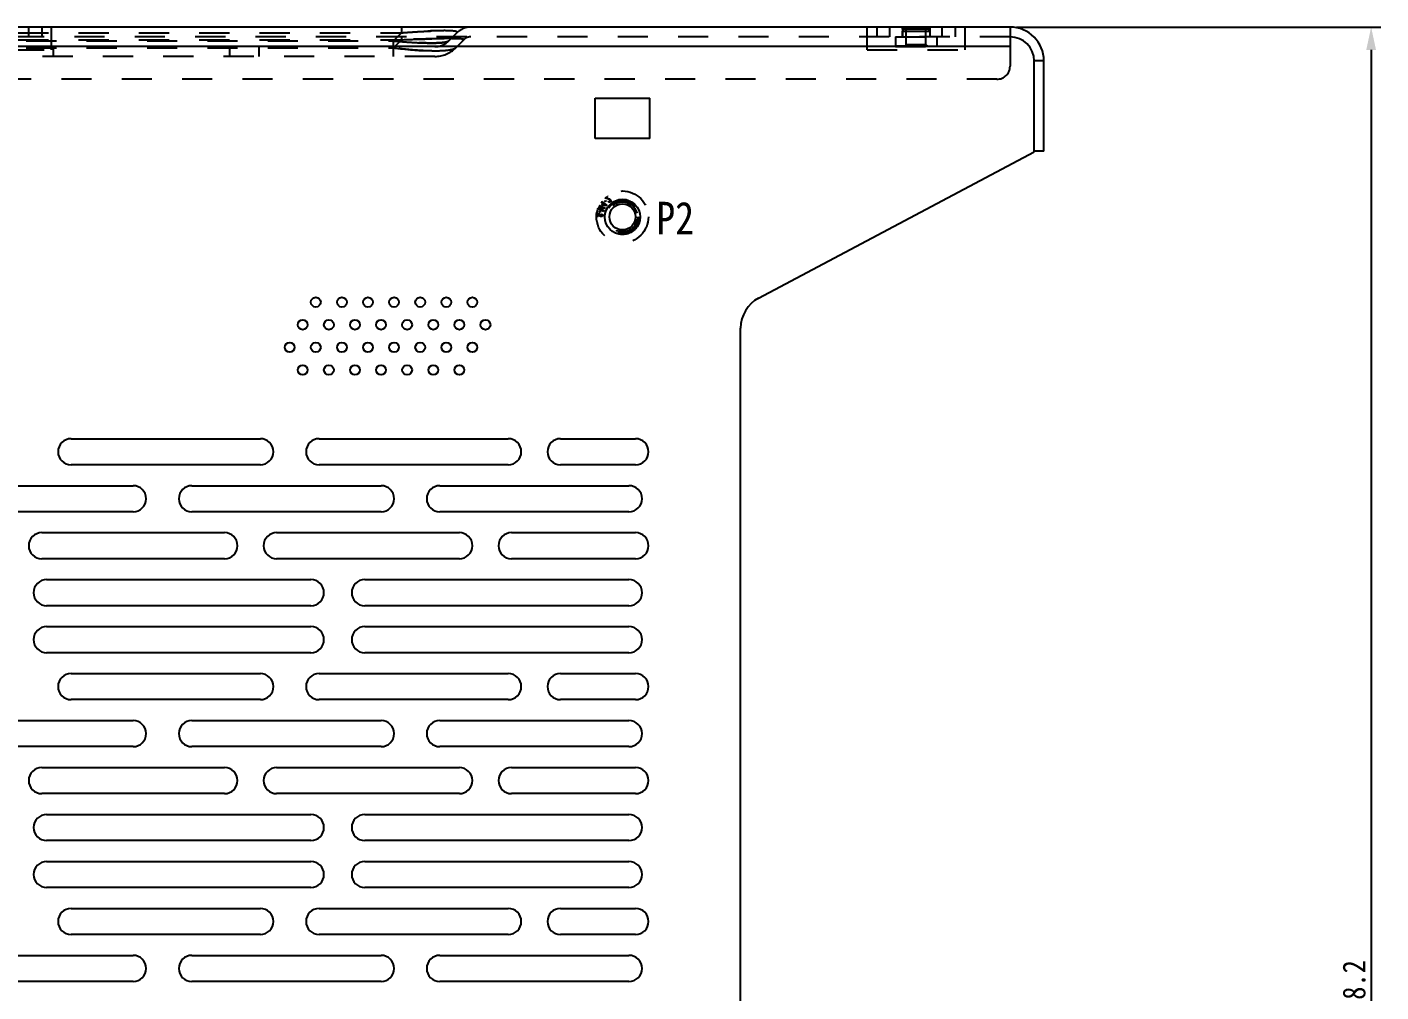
# Model space of a CAD drawing. Header units: millimetres. Extents: x -177 to 18421, y -5017 to 3255.
# Drawn here: x 14487.8 to 14695.2, y 1863.8 to 2011.7 of the extents above; entities that cross this region are included whole.
import ezdxf

# ---------------------------------------------------------------- set-up
doc = ezdxf.new("R2010")
doc.units = ezdxf.units.MM
doc.header["$LTSCALE"] = 46.255
doc.header["$PDMODE"] = 3
doc.header["$PDSIZE"] = 8
doc.linetypes.add('HIDDEN', pattern=[0.2, 0.1, -0.1])
doc.layers.get('0').update_dxf_attribs({"linetype": 'CONTINUOUS'})
doc.layers.get('Defpoints').update_dxf_attribs({"linetype": 'CONTINUOUS'})
for name, color, linetype in [('02___PRT_ALL_AXES', 7, 'CONTINUOUS'), ('03___PRT_ALL_CURVES', 7, 'CONTINUOUS'), ('DEFAULT_2', 8, 'HIDDEN')]:
    doc.layers.add(name, color=color, linetype=linetype)
doc.styles.get("Standard").update_dxf_attribs({"font": 'txt', "width": 0.85})
doc.dimstyles.new('DIMSTYLE_1', dxfattribs={"dimtxt": 3.5, "dimasz": 3.5, "dimexe": 1.5, "dimexo": 1, "dimgap": 0.875, "dimtad": 1, "dimdsep": 46, "dimtxsty": 'Standard', "dimblk": '_FILLED', "dimcen": 0.09, "dimadec": 0, "dimazin": 0, "dimtp": 0.01, "dimtm": 0.01, "dimtfac": 1, "dimtofl": 0, "dimtmove": 0, "dimatfit": 3, "dimldrblk": '_FILLED', "dimfxl": 0, "dimtolj": 1, "dimarcsym": 0})

# ---------------------------------------------------------------- blocks, each defined once
blk = doc.blocks.new('_FILLED')
at = {"color": 0, "linetype": 'ByBlock'}
blk.add_solid([(0, 0), (-1, 0.214), (-1, -0.214)], dxfattribs=at)
blk = doc.blocks.new('*D182')
at = {"color": 0, "linetype": 'Continuous', "lineweight": -2, "transparency": 16777216}
for p, q in [((14639.41, 2011.65), (14695.25, 2011.65)), ((14693.75, 2008.15), (14693.75, 1716.95)), ((14639.41, 1713.45), (14695.25, 1713.45))]:
    blk.add_line(p, q, dxfattribs=at)
at = {"layer": 'Defpoints', "color": 0, "linetype": 'Continuous', "transparency": 16777216}
for p in [(14638.41, 2011.65), (14638.41, 1713.45), (14693.75, 1713.45)]:
    blk.add_point(p, dxfattribs=at)
at = {"color": 0, "linetype": 'Continuous', "lineweight": -2, "transparency": 16777216, "xscale": 3.5, "yscale": 3.5, "zscale": 3.5}
for p, rotation in [((14693.75, 2011.65), 90), ((14693.75, 1713.45), 270)]:
    blk.add_blockref('_FILLED', p, dxfattribs=dict(at, rotation=rotation))
at = {"color": 0, "linetype": 'Continuous', "transparency": 16777216, "insert": (14689.37, 1862.55), "char_height": 3.5, "width": 25.5, "attachment_point": 2, "rotation": 90}
blk.add_mtext('\\A1;*298.2', dxfattribs=at)

msp = doc.modelspace()

# ---------------------------------------------------------------- linework, layer by layer
at = {"color": 3, "linetype": 'Continuous'}
for p, q in [((14638.408, 2011.653), (14189.608, 2011.653)), ((14638.408, 2011.433), (14638.408, 2008.653)), ((14638.408, 2008.653), (14189.608, 2008.653)), ((14642.108, 1992.554), (14642.108, 2006.453)), ((14643.608, 1992.654), (14643.608, 2006.453)), ((14574.808, 1994.553), (14574.808, 2000.753)), ((14574.808, 2000.753), (14583.208, 2000.753)), ((14583.208, 1994.553), (14583.208, 2000.753)), ((14583.208, 1994.553), (14574.808, 1994.553)), ((14599.867, 1970.094), (14642.108, 1992.554)), ((14597.108, 1759.603), (14597.108, 1965.503)), ((14494.508, 1948.553), (14523.508, 1948.553)), ((14532.508, 1948.553), (14561.508, 1948.553)), ((14569.508, 1948.553), (14581.008, 1948.553)), ((14523.508, 1944.553), (14494.508, 1944.553)), ((14561.508, 1944.553), (14532.508, 1944.553)), ((14581.008, 1944.553), (14569.508, 1944.553)), ((14475.008, 1941.353), (14504.008, 1941.353)), ((14513.008, 1941.353), (14542.008, 1941.353)), ((14551.008, 1941.353), (14580.008, 1941.353)), ((14504.008, 1937.353), (14475.008, 1937.353)), ((14542.008, 1937.353), (14513.008, 1937.353)), ((14580.008, 1937.353), (14551.008, 1937.353)), ((14490.008, 1934.153), (14518.008, 1934.153)), ((14526.008, 1934.153), (14554.008, 1934.153)), ((14562.008, 1934.153), (14581.008, 1934.153)), ((14518.008, 1930.153), (14490.008, 1930.153)), ((14554.008, 1930.153), (14526.008, 1930.153)), ((14581.008, 1930.153), (14562.008, 1930.153)), ((14490.758, 1926.953), (14531.258, 1926.953)), ((14539.508, 1926.953), (14580.008, 1926.953)), ((14531.258, 1922.953), (14490.758, 1922.953)), ((14580.008, 1922.953), (14539.508, 1922.953)), ((14490.758, 1919.753), (14531.258, 1919.753)), ((14539.508, 1919.753), (14580.008, 1919.753)), ((14531.258, 1915.753), (14490.758, 1915.753)), ((14580.008, 1915.753), (14539.508, 1915.753)), ((14494.508, 1912.553), (14523.508, 1912.553)), ((14532.508, 1912.553), (14561.508, 1912.553)), ((14569.508, 1912.553), (14581.008, 1912.553)), ((14523.508, 1908.553), (14494.508, 1908.553)), ((14561.508, 1908.553), (14532.508, 1908.553)), ((14581.008, 1908.553), (14569.508, 1908.553)), ((14475.008, 1905.353), (14504.008, 1905.353)), ((14513.008, 1905.353), (14542.008, 1905.353)), ((14551.008, 1905.353), (14580.008, 1905.353)), ((14504.008, 1901.353), (14475.008, 1901.353)), ((14542.008, 1901.353), (14513.008, 1901.353)), ((14580.008, 1901.353), (14551.008, 1901.353)), ((14490.008, 1898.153), (14518.008, 1898.153)), ((14526.008, 1898.153), (14554.008, 1898.153)), ((14562.008, 1898.153), (14581.008, 1898.153)), ((14518.008, 1894.153), (14490.008, 1894.153)), ((14554.008, 1894.153), (14526.008, 1894.153)), ((14581.008, 1894.153), (14562.008, 1894.153)), ((14490.758, 1890.953), (14531.258, 1890.953)), ((14539.508, 1890.953), (14580.008, 1890.953)), ((14531.258, 1886.953), (14490.758, 1886.953)), ((14580.008, 1886.953), (14539.508, 1886.953)), ((14490.758, 1883.753), (14531.258, 1883.753)), ((14539.508, 1883.753), (14580.008, 1883.753)), ((14531.258, 1879.753), (14490.758, 1879.753)), ((14580.008, 1879.753), (14539.508, 1879.753)), ((14494.508, 1876.553), (14523.508, 1876.553)), ((14532.508, 1876.553), (14561.508, 1876.553)), ((14569.508, 1876.553), (14581.008, 1876.553)), ((14523.508, 1872.553), (14494.508, 1872.553)), ((14561.508, 1872.553), (14532.508, 1872.553)), ((14581.008, 1872.553), (14569.508, 1872.553)), ((14475.008, 1869.353), (14504.008, 1869.353)), ((14513.008, 1869.353), (14542.008, 1869.353)), ((14551.008, 1869.353), (14580.008, 1869.353)), ((14504.008, 1865.353), (14475.008, 1865.353)), ((14542.008, 1865.353), (14513.008, 1865.353)), ((14580.008, 1865.353), (14551.008, 1865.353))]:
    msp.add_line(p, q, dxfattribs=at)
at = {"color": 7, "linetype": 'Continuous'}
for p, q in [((14638.408, 2011.653), (14638.408, 2011.433)), ((14643.608, 2006.453), (14642.108, 2006.453)), ((14643.608, 1992.654), (14642.108, 1992.654))]:
    msp.add_line(p, q, dxfattribs=at)
at = {"color": 3, "linetype": 'Continuous'}
msp.add_circle((14579.008, 1982.553), 2.7, dxfattribs=at)
for centre, radius, start, end in [((14638.408, 2006.453), 5.2, 0, 90), ((14638.408, 2006.453), 3.7, 0, 90), ((14602.308, 1965.503), 5.2, 118, 180), ((14494.508, 1946.553), 2, 90, 270), ((14523.508, 1946.553), 2, 270, 90), ((14532.508, 1946.553), 2, 90, 270), ((14561.508, 1946.553), 2, 270, 90), ((14569.508, 1946.553), 2, 90, 270), ((14581.008, 1946.553), 2, 270, 90), ((14504.008, 1939.353), 2, 270, 90), ((14513.008, 1939.353), 2, 90, 270), ((14542.008, 1939.353), 2, 270, 90), ((14551.008, 1939.353), 2, 90, 270), ((14580.008, 1939.353), 2, 270, 90), ((14490.008, 1932.153), 2, 90, 270), ((14518.008, 1932.153), 2, 270, 90), ((14526.008, 1932.153), 2, 90, 270), ((14554.008, 1932.153), 2, 270, 90), ((14562.008, 1932.153), 2, 90, 270), ((14581.008, 1932.153), 2, 270, 90), ((14490.758, 1924.953), 2, 90, 270), ((14531.258, 1924.953), 2, 270, 90), ((14539.508, 1924.953), 2, 90, 270), ((14580.008, 1924.953), 2, 270, 90), ((14490.758, 1917.753), 2, 90, 270), ((14531.258, 1917.753), 2, 270, 90), ((14539.508, 1917.753), 2, 90, 270), ((14580.008, 1917.753), 2, 270, 90), ((14494.508, 1910.553), 2, 90, 270), ((14523.508, 1910.553), 2, 270, 90), ((14532.508, 1910.553), 2, 90, 270), ((14561.508, 1910.553), 2, 270, 90), ((14569.508, 1910.553), 2, 90, 270), ((14581.008, 1910.553), 2, 270, 90), ((14504.008, 1903.353), 2, 270, 90), ((14513.008, 1903.353), 2, 90, 270), ((14542.008, 1903.353), 2, 270, 90), ((14551.008, 1903.353), 2, 90, 270), ((14580.008, 1903.353), 2, 270, 90), ((14490.008, 1896.153), 2, 90, 270), ((14518.008, 1896.153), 2, 270, 90), ((14526.008, 1896.153), 2, 90, 270), ((14554.008, 1896.153), 2, 270, 90), ((14562.008, 1896.153), 2, 90, 270), ((14581.008, 1896.153), 2, 270, 90), ((14490.758, 1888.953), 2, 90, 270), ((14531.258, 1888.953), 2, 270, 90), ((14539.508, 1888.953), 2, 90, 270), ((14580.008, 1888.953), 2, 270, 90), ((14490.758, 1881.753), 2, 90, 270), ((14531.258, 1881.753), 2, 270, 90), ((14539.508, 1881.753), 2, 90, 270), ((14580.008, 1881.753), 2, 270, 90), ((14494.508, 1874.553), 2, 90, 270), ((14523.508, 1874.553), 2, 270, 90), ((14532.508, 1874.553), 2, 90, 270), ((14561.508, 1874.553), 2, 270, 90), ((14569.508, 1874.553), 2, 90, 270), ((14581.008, 1874.553), 2, 270, 90), ((14504.008, 1867.353), 2, 270, 90), ((14513.008, 1867.353), 2, 90, 270), ((14542.008, 1867.353), 2, 270, 90), ((14551.008, 1867.353), 2, 90, 270), ((14580.008, 1867.353), 2, 270, 90)]:
    msp.add_arc(centre, radius, start, end, dxfattribs=at)
at = {"layer": '02___PRT_ALL_AXES', "color": 8, "linetype": 'HIDDEN'}
for p, q in [((14621.898, 2011.523), (14626.118, 2011.523)), ((14621.898, 2011.523), (14621.898, 2011.393)), ((14621.898, 2011.393), (14626.118, 2011.393)), ((14621.898, 2011.393), (14622.098, 2011.003)), ((14621.898, 2011.003), (14626.118, 2011.003)), ((14621.898, 2011.003), (14621.898, 2010.153)), ((14626.108, 2011.653), (14621.908, 2011.653)), ((14621.908, 2011.653), (14621.908, 2010.153)), ((14622.508, 2008.953), (14622.508, 2011.523)), ((14625.508, 2008.953), (14625.508, 2011.523)), ((14626.118, 2011.393), (14625.918, 2011.003)), ((14626.108, 2011.653), (14626.108, 2010.153)), ((14626.118, 2011.523), (14626.118, 2011.393)), ((14626.118, 2011.003), (14626.118, 2010.153)), ((14620.833, 2010.153), (14627.183, 2010.153)), ((14620.833, 2010.153), (14620.833, 2008.653)), ((14620.833, 2008.653), (14627.183, 2008.653)), ((14627.183, 2010.153), (14627.183, 2008.653))]:
    msp.add_line(p, q, dxfattribs=at)
for radius in [3.975, 2.69, 2.49]:
    msp.add_circle((14579.008, 1982.553), radius, dxfattribs=at)
at = {"layer": '02___PRT_ALL_AXES', "color": 7, "linetype": 'Continuous'}
msp.add_circle((14579.008, 1982.553), 2, dxfattribs=at)
at = {"layer": '02___PRT_ALL_AXES', "color": 3, "linetype": 'Continuous'}
for centre in [(14532.008, 1969.481), (14536.008, 1969.481), (14540.008, 1969.481), (14544.008, 1969.481), (14548.008, 1969.481), (14552.008, 1969.481), (14556.008, 1969.481), (14530.008, 1966.017), (14534.008, 1966.017), (14538.008, 1966.017), (14542.008, 1966.017), (14546.008, 1966.017), (14550.008, 1966.017), (14554.008, 1966.017), (14558.008, 1966.017), (14528.008, 1962.553), (14532.008, 1962.553), (14536.008, 1962.553), (14540.008, 1962.553), (14544.008, 1962.553), (14548.008, 1962.553), (14552.008, 1962.553), (14556.008, 1962.553), (14530.008, 1959.089), (14534.008, 1959.089), (14538.008, 1959.089), (14542.008, 1959.089), (14546.008, 1959.089), (14550.008, 1959.089), (14554.008, 1959.089)]:
    msp.add_circle(centre, 0.75, dxfattribs=at)
at = {"layer": '03___PRT_ALL_CURVES', "color": 8, "linetype": 'HIDDEN'}
msp.add_line((14626.108, 2011.653), (14621.908, 2011.653), dxfattribs=at)
at = {"layer": 'DEFAULT_2', "color": 8, "linetype": 'HIDDEN'}
for p, q in [((14282.872, 2010.774), (14545.145, 2010.774)), ((14488.008, 2010.153), (14488.008, 2011.653)), ((14490.008, 2011.653), (14490.008, 2010.153)), ((14491.508, 2008.153), (14491.508, 2011.653)), ((14545.144, 2010.774), (14543.902, 2009.532)), ((14545.145, 2010.774), (14544.731, 2010.36)), ((14545.144, 2011.653), (14545.144, 2010.774)), ((14553.63, 2010.774), (14552.387, 2009.532)), ((14616.508, 2008.153), (14616.508, 2011.653)), ((14618.008, 2011.653), (14618.008, 2010.153)), ((14620.008, 2010.153), (14620.008, 2011.653)), ((14622.508, 2008.953), (14622.508, 2011.523)), ((14625.508, 2008.953), (14625.508, 2011.523)), ((14628.008, 2010.153), (14628.008, 2011.653)), ((14630.008, 2011.653), (14630.008, 2010.153)), ((14631.508, 2008.153), (14631.508, 2011.653)), ((14638.408, 2010.153), (14189.608, 2010.153)), ((14282.872, 2009.714), (14545.145, 2009.714)), ((14284.115, 2009.532), (14543.904, 2009.532)), ((14491.758, 2008.653), (14491.758, 2007.153)), ((14518.758, 2008.653), (14518.758, 2007.153)), ((14523.258, 2008.653), (14523.258, 2007.153)), ((14545.144, 2009.714), (14543.902, 2008.471)), ((14543.902, 2008.653), (14543.902, 2009.532)), ((14544.317, 2009.946), (14543.904, 2009.532)), ((14545.145, 2009.714), (14543.904, 2008.471)), ((14544.731, 2010.36), (14544.317, 2009.946)), ((14545.144, 2010.153), (14545.144, 2009.714)), ((14554.69, 2009.714), (14553.448, 2008.471)), ((14623.341, 2008.703), (14620.846, 2008.703)), ((14620.846, 2008.653), (14620.846, 2008.703)), ((14620.856, 2008.653), (14620.856, 2008.703)), ((14620.86, 2008.653), (14620.86, 2008.703)), ((14620.884, 2008.653), (14620.884, 2008.703)), ((14620.917, 2008.653), (14620.917, 2008.703)), ((14620.931, 2008.653), (14620.931, 2008.703)), ((14620.972, 2008.653), (14620.972, 2008.703)), ((14620.983, 2008.653), (14620.983, 2008.703)), ((14620.988, 2008.653), (14620.988, 2008.703)), ((14621.009, 2008.653), (14621.009, 2008.703)), ((14621.019, 2008.653), (14621.019, 2008.703)), ((14621.021, 2008.653), (14621.021, 2008.703)), ((14621.048, 2008.653), (14621.048, 2008.703)), ((14621.056, 2008.653), (14621.056, 2008.703)), ((14621.102, 2008.653), (14621.102, 2008.703)), ((14621.109, 2008.653), (14621.109, 2008.703)), ((14621.11, 2008.653), (14621.11, 2008.703)), ((14621.12, 2008.653), (14621.12, 2008.703)), ((14621.122, 2008.653), (14621.122, 2008.703)), ((14621.152, 2008.653), (14621.152, 2008.703)), ((14621.185, 2008.653), (14621.185, 2008.703)), ((14621.214, 2008.653), (14621.214, 2008.703)), ((14621.233, 2008.653), (14621.233, 2008.703)), ((14621.246, 2008.653), (14621.246, 2008.703)), ((14621.283, 2008.653), (14621.283, 2008.703)), ((14621.284, 2008.653), (14621.284, 2008.703)), ((14621.292, 2008.653), (14621.292, 2008.703)), ((14621.296, 2008.653), (14621.296, 2008.703)), ((14621.297, 2008.653), (14621.297, 2008.703)), ((14621.3, 2008.653), (14621.3, 2008.703)), ((14621.308, 2008.653), (14621.308, 2008.703)), ((14621.345, 2008.653), (14621.345, 2008.703)), ((14621.35, 2008.653), (14621.35, 2008.703)), ((14621.356, 2008.653), (14621.356, 2008.703)), ((14621.376, 2008.653), (14621.376, 2008.703)), ((14621.377, 2008.653), (14621.377, 2008.703)), ((14621.397, 2008.653), (14621.397, 2008.703)), ((14621.413, 2008.653), (14621.413, 2008.703)), ((14621.419, 2008.653), (14621.419, 2008.703)), ((14621.42, 2008.653), (14621.42, 2008.703)), ((14621.424, 2008.653), (14621.424, 2008.703)), ((14621.427, 2008.653), (14621.427, 2008.703)), ((14621.436, 2008.653), (14621.436, 2008.703)), ((14621.456, 2008.653), (14621.456, 2008.703)), ((14621.475, 2008.653), (14621.475, 2008.703)), ((14621.508, 2008.653), (14621.508, 2008.703)), ((14621.537, 2008.653), (14621.537, 2008.703)), ((14621.579, 2008.653), (14621.579, 2008.703)), ((14621.592, 2008.653), (14621.592, 2008.703)), ((14621.626, 2008.653), (14621.626, 2008.703)), ((14621.634, 2008.653), (14621.634, 2008.703)), ((14621.644, 2008.653), (14621.644, 2008.703)), ((14621.667, 2008.653), (14621.667, 2008.703)), ((14621.678, 2008.653), (14621.678, 2008.703)), ((14621.69, 2008.653), (14621.69, 2008.703)), ((14621.696, 2008.653), (14621.696, 2008.703)), ((14621.706, 2008.653), (14621.706, 2008.703)), ((14621.715, 2008.653), (14621.715, 2008.703)), ((14621.723, 2008.653), (14621.723, 2008.703)), ((14621.755, 2008.653), (14621.755, 2008.703)), ((14621.758, 2008.653), (14621.758, 2008.703)), ((14621.762, 2008.653), (14621.762, 2008.703)), ((14621.768, 2008.653), (14621.768, 2008.703)), ((14621.776, 2008.653), (14621.776, 2008.703)), ((14621.783, 2008.653), (14621.783, 2008.703)), ((14621.816, 2008.653), (14621.816, 2008.703)), ((14621.818, 2008.653), (14621.818, 2008.703)), ((14621.827, 2008.653), (14621.827, 2008.703)), ((14621.832, 2008.653), (14621.832, 2008.703)), ((14621.834, 2008.653), (14621.834, 2008.703)), ((14621.836, 2008.653), (14621.836, 2008.703)), ((14621.842, 2008.653), (14621.842, 2008.703)), ((14621.843, 2008.653), (14621.843, 2008.703)), ((14621.849, 2008.653), (14621.849, 2008.703)), ((14621.857, 2008.653), (14621.857, 2008.703)), ((14621.864, 2008.653), (14621.864, 2008.703)), ((14621.866, 2008.653), (14621.866, 2008.703)), ((14621.907, 2008.653), (14621.907, 2008.703)), ((14621.921, 2008.653), (14621.921, 2008.703)), ((14621.973, 2008.653), (14621.973, 2008.703)), ((14621.974, 2008.653), (14621.974, 2008.703)), ((14621.98, 2008.653), (14621.98, 2008.703)), ((14622.013, 2008.653), (14622.013, 2008.703)), ((14622.029, 2008.653), (14622.029, 2008.703)), ((14622.03, 2008.653), (14622.03, 2008.703)), ((14622.052, 2008.653), (14622.052, 2008.703)), ((14622.061, 2008.653), (14622.061, 2008.703)), ((14622.091, 2008.653), (14622.091, 2008.703)), ((14622.099, 2008.653), (14622.099, 2008.703)), ((14622.125, 2008.653), (14622.125, 2008.703)), ((14622.144, 2008.653), (14622.144, 2008.703)), ((14622.158, 2008.653), (14622.158, 2008.703)), ((14622.161, 2008.653), (14622.161, 2008.703)), ((14622.183, 2008.653), (14622.183, 2008.703)), ((14622.194, 2008.653), (14622.194, 2008.703)), ((14622.198, 2008.653), (14622.198, 2008.703)), ((14622.2, 2008.653), (14622.2, 2008.703)), ((14622.203, 2008.653), (14622.203, 2008.703)), ((14622.508, 2008.953), (14622.208, 2008.653)), ((14622.218, 2008.653), (14622.218, 2008.703)), ((14622.219, 2008.653), (14622.219, 2008.703)), ((14622.239, 2008.653), (14622.239, 2008.703)), ((14622.253, 2008.653), (14622.253, 2008.703)), ((14622.262, 2008.653), (14622.262, 2008.703)), ((14622.263, 2008.653), (14622.263, 2008.703)), ((14622.274, 2008.653), (14622.274, 2008.703)), ((14622.279, 2008.653), (14622.279, 2008.703)), ((14622.301, 2008.653), (14622.301, 2008.703)), ((14622.303, 2008.653), (14622.303, 2008.703)), ((14622.343, 2008.653), (14622.343, 2008.703)), ((14622.351, 2008.653), (14622.351, 2008.703)), ((14622.357, 2008.653), (14622.357, 2008.703)), ((14622.358, 2008.653), (14622.358, 2008.703)), ((14622.405, 2008.653), (14622.405, 2008.703)), ((14622.418, 2008.653), (14622.418, 2008.703)), ((14622.421, 2008.653), (14622.421, 2008.703)), ((14622.422, 2008.653), (14622.422, 2008.703)), ((14622.427, 2008.653), (14622.427, 2008.703)), ((14622.454, 2008.653), (14622.454, 2008.703)), ((14622.457, 2008.653), (14622.457, 2008.703)), ((14622.473, 2008.653), (14622.473, 2008.703)), ((14622.478, 2008.653), (14622.478, 2008.703)), ((14622.483, 2008.653), (14622.483, 2008.703)), ((14622.485, 2008.653), (14622.485, 2008.703)), ((14622.5, 2008.653), (14622.5, 2008.703)), ((14622.502, 2008.653), (14622.502, 2008.703)), ((14625.508, 2008.953), (14622.508, 2008.953)), ((14622.518, 2008.653), (14622.518, 2008.703)), ((14622.552, 2008.653), (14622.552, 2008.703)), ((14622.567, 2008.653), (14622.567, 2008.703)), ((14622.57, 2008.653), (14622.57, 2008.703)), ((14622.574, 2008.653), (14622.574, 2008.703)), ((14622.621, 2008.653), (14622.621, 2008.703)), ((14622.626, 2008.653), (14622.626, 2008.703)), ((14622.658, 2008.653), (14622.658, 2008.703)), ((14622.751, 2008.653), (14622.751, 2008.703)), ((14622.915, 2008.653), (14622.915, 2008.703)), ((14622.958, 2008.653), (14622.958, 2008.703)), ((14622.973, 2008.653), (14622.973, 2008.703)), ((14623.02, 2008.653), (14623.02, 2008.703)), ((14623.036, 2008.653), (14623.036, 2008.703)), ((14623.039, 2008.653), (14623.039, 2008.703)), ((14623.071, 2008.653), (14623.071, 2008.703)), ((14623.076, 2008.653), (14623.076, 2008.703)), ((14623.099, 2008.653), (14623.099, 2008.703)), ((14623.137, 2008.653), (14623.137, 2008.703)), ((14623.181, 2008.653), (14623.181, 2008.703)), ((14623.183, 2008.653), (14623.183, 2008.703)), ((14623.188, 2008.653), (14623.188, 2008.703)), ((14623.215, 2008.653), (14623.215, 2008.703)), ((14623.233, 2008.653), (14623.233, 2008.703)), ((14623.234, 2008.653), (14623.234, 2008.703)), ((14623.236, 2008.653), (14623.236, 2008.703)), ((14623.252, 2008.653), (14623.252, 2008.703)), ((14623.252, 2008.653), (14623.252, 2008.703)), ((14623.262, 2008.653), (14623.262, 2008.703)), ((14623.296, 2008.653), (14623.296, 2008.703)), ((14623.305, 2008.653), (14623.305, 2008.703)), ((14623.321, 2008.653), (14623.321, 2008.703)), ((14623.326, 2008.653), (14623.326, 2008.703)), ((14623.341, 2008.653), (14623.341, 2008.703)), ((14625.508, 2008.953), (14625.808, 2008.653)), ((14638.408, 2008.653), (14638.408, 2005.653)), ((14550.266, 2007.153), (14277.751, 2007.153)), ((14284.115, 2008.471), (14543.904, 2008.471)), ((14476.508, 2008.153), (14491.508, 2008.153)), ((14543.902, 2007.153), (14543.902, 2008.471)), ((14616.508, 2008.153), (14631.508, 2008.153)), ((14636.408, 2003.653), (14417.008, 2003.653)), ((14576.737, 1985.693), (14576.466, 1985.472)), ((14576.674, 1985.77), (14576.737, 1985.693)), ((14576.136, 1983.385), (14575.219, 1983.754)), ((14575.242, 1983.825), (14575.967, 1983.534)), ((14575.967, 1983.534), (14575.302, 1983.99)), ((14575.339, 1984.082), (14576.135, 1983.951)), ((14576.135, 1983.951), (14575.41, 1984.242)), ((14576.318, 1983.837), (14575.419, 1983.996)), ((14575.419, 1983.996), (14576.178, 1983.489)), ((14575.443, 1984.31), (14576.36, 1983.941)), ((14576.004, 1984.673), (14575.758, 1984.841)), ((14575.802, 1984.902), (14576.046, 1984.735)), ((14575.834, 1984.426), (14576.004, 1984.673)), ((14575.939, 1984.353), (14575.834, 1984.426)), ((14576.583, 1984.276), (14575.939, 1984.353)), ((14576.109, 1984.601), (14575.989, 1984.426)), ((14575.989, 1984.426), (14576.442, 1984.372)), ((14576.046, 1984.735), (14576.117, 1984.838)), ((14576.442, 1984.372), (14576.109, 1984.601)), ((14576.117, 1984.838), (14576.222, 1984.766)), ((14576.222, 1984.766), (14576.151, 1984.663)), ((14576.151, 1984.663), (14576.625, 1984.338)), ((14576.303, 1984.951), (14576.424, 1985.079)), ((14576.381, 1984.878), (14576.303, 1984.951)), ((14576.36, 1983.941), (14576.318, 1983.837)), ((14576.389, 1985.409), (14576.326, 1985.486)), ((14576.501, 1985.006), (14576.381, 1984.878)), ((14576.996, 1985.218), (14576.389, 1985.409)), ((14576.424, 1985.079), (14576.501, 1985.006)), ((14576.466, 1985.472), (14577.004, 1985.307)), ((14576.625, 1984.338), (14576.583, 1984.276)), ((14576.815, 1984.905), (14576.864, 1984.945)), ((14576.879, 1984.847), (14576.815, 1984.905)), ((14576.864, 1984.945), (14576.924, 1984.911)), ((14576.971, 1984.813), (14576.879, 1984.847)), ((14576.924, 1984.911), (14576.979, 1984.902)), ((14577.037, 1984.812), (14576.971, 1984.813)), ((14576.979, 1984.902), (14577.041, 1984.925)), ((14577.069, 1985.167), (14576.996, 1985.218)), ((14577.004, 1985.307), (14577.064, 1985.273)), ((14577.118, 1984.85), (14577.037, 1984.812)), ((14577.041, 1984.925), (14577.08, 1984.957)), ((14577.064, 1985.273), (14577.127, 1985.215)), ((14577.096, 1985.134), (14577.069, 1985.167)), ((14577.08, 1984.957), (14577.115, 1985.013)), ((14577.117, 1985.069), (14577.096, 1985.134)), ((14577.115, 1985.013), (14577.117, 1985.069)), ((14577.157, 1984.882), (14577.118, 1984.85)), ((14577.127, 1985.215), (14577.154, 1985.182)), ((14577.154, 1985.182), (14577.198, 1985.108)), ((14577.202, 1984.946), (14577.157, 1984.882)), ((14577.198, 1985.108), (14577.214, 1985.01)), ((14577.214, 1985.01), (14577.202, 1984.946)), ((14575.057, 1982.742), (14575.041, 1982.804)), ((14575.049, 1982.906), (14575.075, 1982.966)), ((14575.116, 1982.674), (14575.057, 1982.742)), ((14575.075, 1982.966), (14575.121, 1983.012)), ((14575.219, 1982.629), (14575.116, 1982.674)), ((14575.121, 1983.012), (14575.21, 1983.056)), ((14575.176, 1982.895), (14575.168, 1982.796)), ((14575.168, 1982.796), (14575.186, 1982.744)), ((14575.201, 1982.944), (14575.176, 1982.895)), ((14575.186, 1982.744), (14575.246, 1982.702)), ((14575.247, 1982.978), (14575.201, 1982.944)), ((14575.21, 1983.056), (14575.297, 1983.074)), ((14575.303, 1982.61), (14575.219, 1982.629)), ((14575.246, 1982.702), (14575.309, 1982.684)), ((14575.312, 1982.998), (14575.247, 1982.978)), ((14575.297, 1983.074), (14575.403, 1983.066)), ((14575.309, 1982.684), (14575.303, 1982.61)), ((14575.376, 1982.993), (14575.312, 1982.998)), ((14575.437, 1982.963), (14575.376, 1982.993)), ((14575.403, 1983.066), (14575.486, 1983.034)), ((14575.477, 1982.922), (14575.437, 1982.963)), ((14575.463, 1983.271), (14575.506, 1983.441)), ((14575.566, 1983.245), (14575.463, 1983.271)), ((14575.494, 1982.871), (14575.477, 1982.922)), ((14575.486, 1983.034), (14575.567, 1982.978)), ((14575.488, 1982.796), (14575.494, 1982.871)), ((14575.506, 1982.744), (14575.488, 1982.796)), ((14575.506, 1983.441), (14575.609, 1983.415)), ((14575.544, 1982.691), (14575.506, 1982.744)), ((14575.625, 1982.635), (14575.544, 1982.691)), ((14575.609, 1983.415), (14575.566, 1983.245)), ((14575.567, 1982.978), (14575.605, 1982.925)), ((14575.605, 1982.925), (14575.622, 1982.861)), ((14575.622, 1982.861), (14575.616, 1982.786)), ((14575.616, 1982.786), (14575.634, 1982.747)), ((14575.709, 1982.616), (14575.625, 1982.635)), ((14575.634, 1982.747), (14575.674, 1982.706)), ((14575.674, 1982.706), (14575.736, 1982.689)), ((14575.794, 1982.609), (14575.709, 1982.616)), ((14575.736, 1982.689), (14575.779, 1982.685)), ((14575.779, 1982.685), (14575.843, 1982.693)), ((14575.88, 1982.615), (14575.794, 1982.609)), ((14575.818, 1982.921), (14575.824, 1982.995)), ((14575.86, 1982.905), (14575.818, 1982.921)), ((14575.824, 1982.995), (14575.887, 1982.978)), ((14575.843, 1982.693), (14575.889, 1982.727)), ((14575.9, 1982.877), (14575.86, 1982.905)), ((14575.969, 1982.658), (14575.88, 1982.615)), ((14575.887, 1982.978), (14575.969, 1982.934)), ((14575.889, 1982.727), (14575.913, 1982.763)), ((14575.919, 1982.838), (14575.9, 1982.877)), ((14575.913, 1982.763), (14575.919, 1982.838)), ((14575.969, 1982.934), (14576.028, 1982.879)), ((14576.015, 1982.705), (14575.969, 1982.658)), ((14576.04, 1982.753), (14576.015, 1982.705)), ((14576.028, 1982.879), (14576.045, 1982.815)), ((14576.045, 1982.815), (14576.04, 1982.753)), ((14576.178, 1983.489), (14576.136, 1983.385))]:
    msp.add_line(p, q, dxfattribs=at)
msp.add_circle((14579.008, 1982.553), 2.3, dxfattribs=at)
for centre, radius, start, end in [((14555.751, 2008.653), 3, 90, 135), ((14554.156, 2122.605), 113.538, 264.81941, 265.42833), ((14550.266, 2011.653), 3, 270, 315), ((14555.751, 2008.653), 1.5, 90, 135), ((14550.266, 2011.653), 4.5, 270, 315), ((14636.408, 2005.653), 2, 270, 0)]:
    msp.add_arc(centre, radius, start, end, dxfattribs=at)
for points, knots in [([(14553.63, 2010.774), (14553.648, 2010.792), (14553.683, 2010.835), (14553.641, 2010.922), (14553.525, 2010.967), (14553.344, 2011.016), (14553.069, 2011.052), (14552.507, 2011.096), (14551.563, 2011.109), (14550.197, 2011.08), (14548.602, 2011.008), (14546.893, 2010.904), (14545.729, 2010.819), (14545.144, 2010.774)], [0, 0, 0, 0, 0.0087667, 0.0163306, 0.0291228, 0.0503388, 0.0816951, 0.1244152, 0.2453069, 0.4078897, 0.5967858, 0.7972149, 1, 1, 1, 1]), ([(14545.145, 2010.774), (14545.73, 2010.819), (14546.893, 2010.904), (14548.602, 2011.008), (14550.197, 2011.08), (14551.563, 2011.109), (14552.508, 2011.096), (14553.069, 2011.052), (14553.344, 2011.016), (14553.525, 2010.967), (14553.641, 2010.922), (14553.683, 2010.835), (14553.648, 2010.792), (14553.63, 2010.774)], [0, 0, 0, 0, 0.2027954, 0.403231, 0.5921312, 0.7547143, 0.8756035, 0.9183233, 0.9496751, 0.9708857, 0.9836719, 0.991235, 1, 1, 1, 1]), ([(14552.387, 2009.531), (14552.317, 2009.461), (14552.046, 2009.362), (14551.525, 2009.271), (14550.738, 2009.213), (14549.227, 2009.188), (14546.915, 2009.285), (14544.957, 2009.436), (14543.902, 2009.532)], [0, 0, 0, 0, 0.0347678, 0.0963876, 0.1882063, 0.3101887, 0.6277522, 1, 1, 1, 1]), ([(14545.106, 2009.429), (14545.441, 2009.402), (14546.696, 2009.308), (14547.954, 2009.238), (14548.877, 2009.215)], [0, 0, 0, 0, 0.2665152, 1, 1, 1, 1]), ([(14551.596, 2009.875), (14551.11, 2009.871), (14548.959, 2009.84), (14546.809, 2009.773), (14545.144, 2009.714)], [0, 0, 0, 0, 0.2259317, 1, 1, 1, 1]), ([(14545.145, 2009.714), (14546.423, 2009.759), (14548.806, 2009.834), (14551.585, 2009.883), (14553.224, 2009.876), (14553.876, 2009.852), (14554.203, 2009.839), (14554.458, 2009.802), (14554.583, 2009.805), (14554.712, 2009.736), (14554.69, 2009.714)], [0, 0, 0, 0, 0.4005733, 0.7468519, 0.8697156, 0.9150781, 0.9497844, 0.974552, 0.9903007, 1, 1, 1, 1]), ([(14548.877, 2009.215), (14549.032, 2009.211), (14549.594, 2009.2), (14550.156, 2009.201), (14550.563, 2009.215)], [0, 0, 0, 0, 0.2759972, 1, 1, 1, 1]), ([(14550.563, 2009.215), (14550.984, 2009.229), (14551.537, 2009.257), (14552.142, 2009.392), (14552.333, 2009.478), (14552.387, 2009.531)], [0, 0, 0, 0, 0.6768863, 0.877871, 1, 1, 1, 1]), ([(14552.923, 2009.875), (14552.823, 2009.876), (14552.381, 2009.879), (14551.939, 2009.877), (14551.596, 2009.875)], [0, 0, 0, 0, 0.2252389, 1, 1, 1, 1]), ([(14554.69, 2009.714), (14554.707, 2009.731), (14554.625, 2009.795), (14554.524, 2009.793), (14554.231, 2009.845), (14553.701, 2009.856), (14553.216, 2009.872), (14552.923, 2009.875)], [0, 0, 0, 0, 0.0397188, 0.1012834, 0.1982507, 0.5119962, 1, 1, 1, 1]), ([(14549.391, 2007.996), (14548.974, 2008.01), (14547.139, 2008.106), (14545.31, 2008.295), (14543.902, 2008.471)], [0, 0, 0, 0, 0.2273018, 1, 1, 1, 1]), ([(14543.904, 2008.471), (14545.067, 2008.326), (14547.229, 2008.094), (14550.085, 2007.946), (14552.006, 2008.001), (14553.023, 2008.22), (14553.351, 2008.375), (14553.447, 2008.471)], [0, 0, 0, 0, 0.3646834, 0.6754849, 0.8910487, 0.9576986, 1, 1, 1, 1]), ([(14551.285, 2007.996), (14551.143, 2007.99), (14550.512, 2007.97), (14549.88, 2007.979), (14549.391, 2007.996)], [0, 0, 0, 0, 0.2245225, 1, 1, 1, 1]), ([(14553.447, 2008.471), (14553.264, 2008.287), (14552.492, 2008.083), (14551.77, 2008.018), (14551.285, 2007.996)], [0, 0, 0, 0, 0.3481867, 1, 1, 1, 1])]:
    msp.add_open_spline(points, degree=3, knots=knots, dxfattribs=at)

# ---------------------------------------------------------------- texts
at = {"color": 2, "linetype": 'Continuous', "insert": (14584.197, 1984.874), "char_height": 5, "width": 8.5, "attachment_point": 1, "line_spacing_factor": 0.9}
msp.add_mtext('P2', dxfattribs=at)

# ---------------------------------------------------------------- dimensions: what is measured, and where the dimension line sits
at = {"color": 1, "linetype": 'Continuous'}
dim = msp.add_linear_dim(base=(14693.749, 1713.453), p1=(14638.408, 2011.653), p2=(14638.408, 1713.453), angle=270, text='*<>', dimstyle='DIMSTYLE_1', dxfattribs=at)
dim.commit()
dim.dimension.update_dxf_attribs({"geometry": '*D182', "text_midpoint": (14693.749, 1862.553), "dimtype": 160})

doc.saveas('drawing.dxf')
